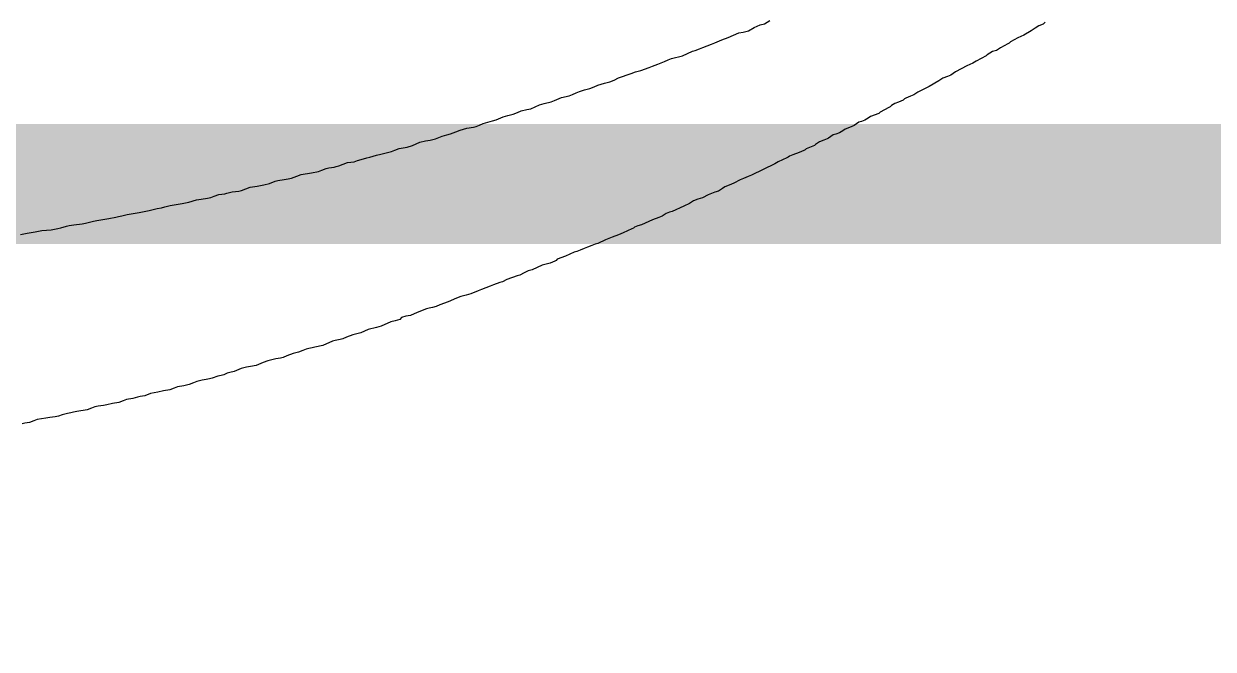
# Model space of a CAD drawing. Header units: inches. Extents: x 29 to 267, y 155 to 337.
# Drawn here: x 92.466 to 95.486, y 258.483 to 260.072 of the extents above; entities that cross this region are included whole.
import ezdxf

# ---------------------------------------------------------------- set-up
doc = ezdxf.new("R2010")
doc.units = ezdxf.units.IN
for name, color, linetype in [('Board Outline', 216, 'Continuous'), ('Top Layer', 1, 'Continuous'), ('Top Overlay', 2, 'Continuous')]:
    doc.layers.add(name, color=color, linetype=linetype)

msp = doc.modelspace()

# ---------------------------------------------------------------- linework, layer by layer
at = {"layer": 'Board Outline'}
msp.add_lwpolyline([(55.1445, 191.4906, 0.254, 0.254, -2.452185), (125.1447, 191.4906, 0.254, 0.254, 0)], format="xyseb", dxfattribs=at)
at = {"layer": 'Top Layer'}
msp.add_lwpolyline([(70.7148, 259.6644, 0.3048, 0.3048, 0), (95.809, 259.6644, 0.3048, 0.3048, 0)], format="xyseb", dxfattribs=at)
at = {"layer": 'Top Overlay'}
for p, q in [((94.3057, 260.0541), (94.3201, 260.0618)), ((94.3201, 260.0618), (94.3355, 260.0686)), ((94.3355, 260.0686), (94.3465, 260.0712)), ((94.3465, 260.0712), (94.3602, 260.0797)), ((95.0339, 260.0601), (95.0236, 260.0533)), ((95.0432, 260.0661), (95.0339, 260.0601)), ((95.0543, 260.0703), (95.0432, 260.0661)), ((95.0594, 260.0754), (95.0543, 260.0703)), ((94.2205, 260.0235), (94.2384, 260.0312)), ((94.2384, 260.0312), (94.2546, 260.0371)), ((94.2546, 260.0371), (94.281, 260.0482)), ((94.281, 260.0482), (94.292, 260.0507)), ((94.292, 260.0507), (94.3057, 260.0541)), ((94.9896, 260.0363), (94.9708, 260.026)), ((95.0049, 260.0431), (94.9896, 260.0363)), ((95.0236, 260.0533), (95.0049, 260.0431)), ((94.1379, 259.9903), (94.1634, 260.0022)), ((94.1634, 260.0022), (94.1702, 260.0039)), ((94.1702, 260.0039), (94.1813, 260.0082)), ((94.1813, 260.0082), (94.1898, 260.0116)), ((94.1898, 260.0116), (94.212, 260.0201)), ((94.212, 260.0201), (94.2205, 260.0235)), ((94.9257, 260.0013), (94.9121, 259.9928)), ((94.9351, 260.0039), (94.9257, 260.0013)), ((94.9453, 260.0107), (94.9351, 260.0039)), ((94.964, 260.0209), (94.9453, 260.0107)), ((94.9674, 260.0226), (94.964, 260.0209)), ((94.9708, 260.026), (94.9674, 260.0226)), ((94.0621, 259.9639), (94.0757, 259.969)), ((94.0757, 259.969), (94.0927, 259.9758)), ((94.0927, 259.9758), (94.1021, 259.9801)), ((94.1021, 259.9801), (94.1106, 259.9835)), ((94.1106, 259.9835), (94.1379, 259.9903)), ((94.8754, 259.9715), (94.8601, 259.9647)), ((94.884, 259.9766), (94.8754, 259.9715)), ((94.9095, 259.9903), (94.884, 259.9766)), ((94.9121, 259.9928), (94.9095, 259.9903)), ((93.976, 259.9341), (94.0076, 259.9451)), ((94.0076, 259.9451), (94.0186, 259.9494)), ((94.0186, 259.9494), (94.0323, 259.9528)), ((94.0323, 259.9528), (94.0535, 259.9605)), ((94.0535, 259.9605), (94.0621, 259.9639)), ((94.8192, 259.9409), (94.8107, 259.9375)), ((94.8312, 259.9494), (94.8192, 259.9409)), ((94.8601, 259.9647), (94.8312, 259.9494)), ((93.9028, 259.9068), (93.9139, 259.9111)), ((93.9139, 259.9111), (93.9232, 259.9153)), ((93.9232, 259.9153), (93.9403, 259.9204)), ((93.9403, 259.9204), (93.9539, 259.9238)), ((93.9539, 259.9238), (93.965, 259.9281)), ((93.965, 259.9281), (93.976, 259.9341)), ((94.7647, 259.9119), (94.7392, 259.9)), ((94.7894, 259.9264), (94.7647, 259.9119)), ((94.7996, 259.9332), (94.7894, 259.9264)), ((94.8107, 259.9375), (94.7996, 259.9332)), ((93.8134, 259.877), (93.8313, 259.8847)), ((93.8313, 259.8847), (93.8508, 259.8889)), ((93.8508, 259.8889), (93.8594, 259.8923)), ((93.8594, 259.8923), (93.8687, 259.8966)), ((93.8687, 259.8966), (93.8772, 259.9)), ((93.8772, 259.9), (93.8892, 259.9034)), ((93.8892, 259.9034), (93.9028, 259.9068)), ((94.6983, 259.8778), (94.6864, 259.8727)), ((94.7017, 259.8813), (94.6983, 259.8778)), ((94.7051, 259.883), (94.7017, 259.8813)), ((94.717, 259.8881), (94.7051, 259.883)), ((94.7255, 259.8915), (94.717, 259.8881)), ((94.7358, 259.8983), (94.7255, 259.8915)), ((94.7392, 259.9), (94.7358, 259.8983)), ((93.7197, 259.8463), (93.729, 259.8506)), ((93.729, 259.8506), (93.7427, 259.854)), ((93.7427, 259.854), (93.7529, 259.8557)), ((93.7529, 259.8557), (93.775, 259.8659)), ((93.775, 259.8659), (93.787, 259.8693)), ((93.787, 259.8693), (93.8048, 259.8736)), ((93.8048, 259.8736), (93.8134, 259.877)), ((94.6625, 259.8591), (94.6404, 259.8472)), ((94.6659, 259.8608), (94.6625, 259.8591)), ((94.6693, 259.8642), (94.6659, 259.8608)), ((94.6778, 259.8693), (94.6693, 259.8642)), ((94.6864, 259.8727), (94.6778, 259.8693)), ((93.6226, 259.814), (93.632, 259.8182)), ((93.632, 259.8182), (93.6558, 259.825)), ((93.6558, 259.825), (93.6652, 259.8276)), ((93.6652, 259.8276), (93.6831, 259.8353)), ((93.6831, 259.8353), (93.695, 259.8387)), ((93.695, 259.8387), (93.7086, 259.8421)), ((93.7086, 259.8421), (93.7197, 259.8463)), ((94.5859, 259.8216), (94.5739, 259.8131)), ((94.5927, 259.8233), (94.5859, 259.8216)), ((94.6012, 259.8267), (94.5927, 259.8233)), ((94.6097, 259.8319), (94.6012, 259.8267)), ((94.6157, 259.8361), (94.6097, 259.8319)), ((94.637, 259.8438), (94.6157, 259.8361)), ((94.6404, 259.8472), (94.637, 259.8438)), ((93.528, 259.7859), (93.54, 259.7893)), ((93.54, 259.7893), (93.5493, 259.7918)), ((93.5493, 259.7918), (93.563, 259.7969)), ((93.563, 259.7969), (93.574, 259.8012)), ((93.574, 259.8012), (93.5911, 259.8063)), ((93.5911, 259.8063), (93.6073, 259.8089)), ((93.6073, 259.8089), (93.6141, 259.8106)), ((93.6141, 259.8106), (93.6226, 259.814)), ((94.5211, 259.7893), (94.5092, 259.7808)), ((94.5279, 259.791), (94.5211, 259.7893)), ((94.5365, 259.7944), (94.5279, 259.791)), ((94.545, 259.7995), (94.5365, 259.7944)), ((94.5509, 259.8038), (94.545, 259.7995)), ((94.562, 259.808), (94.5509, 259.8038)), ((94.5739, 259.8131), (94.562, 259.808)), ((93.419, 259.7552), (93.4395, 259.7586)), ((93.4395, 259.7586), (93.4531, 259.762)), ((93.4531, 259.762), (93.4718, 259.7705)), ((93.4718, 259.7705), (93.4855, 259.7739)), ((93.4855, 259.7739), (93.4974, 259.7756)), ((93.4974, 259.7756), (93.511, 259.779)), ((93.511, 259.779), (93.528, 259.7859)), ((94.4734, 259.762), (94.4521, 259.7543)), ((94.476, 259.7646), (94.4734, 259.762)), ((94.4862, 259.7714), (94.476, 259.7646)), ((94.4973, 259.7756), (94.4862, 259.7714)), ((94.5058, 259.779), (94.4973, 259.7756)), ((94.5092, 259.7808), (94.5058, 259.779)), ((93.3134, 259.7245), (93.3228, 259.7271)), ((93.3228, 259.7271), (93.3373, 259.7314)), ((93.3373, 259.7314), (93.3441, 259.7331)), ((93.3441, 259.7331), (93.3611, 259.7382)), ((93.3611, 259.7382), (93.3722, 259.7407)), ((93.3722, 259.7407), (93.3994, 259.7475)), ((93.3994, 259.7475), (93.408, 259.7509)), ((93.408, 259.7509), (93.419, 259.7552)), ((94.4036, 259.7314), (94.3815, 259.7211)), ((94.407, 259.7331), (94.4036, 259.7314)), ((94.4096, 259.7356), (94.407, 259.7331)), ((94.4181, 259.739), (94.4096, 259.7356)), ((94.4343, 259.745), (94.4181, 259.739)), ((94.4462, 259.7501), (94.4343, 259.745)), ((94.4496, 259.7518), (94.4462, 259.7501)), ((94.4521, 259.7543), (94.4496, 259.7518)), ((93.2138, 259.6964), (93.2223, 259.6998)), ((93.2223, 259.6998), (93.2334, 259.7041)), ((93.2334, 259.7041), (93.2402, 259.7058)), ((93.2402, 259.7058), (93.2538, 259.7075)), ((93.2538, 259.7075), (93.2589, 259.7092)), ((93.2589, 259.7092), (93.2657, 259.7109)), ((93.2657, 259.7109), (93.2879, 259.7194)), ((93.2879, 259.7194), (93.3049, 259.7211)), ((93.3049, 259.7211), (93.3134, 259.7245)), ((94.3729, 259.716), (94.3133, 259.6871)), ((94.3815, 259.7211), (94.3729, 259.716)), ((93.0894, 259.6658), (93.1039, 259.6717)), ((93.1039, 259.6717), (93.1107, 259.6734)), ((93.1107, 259.6734), (93.1269, 259.676)), ((93.1269, 259.676), (93.1371, 259.6777)), ((93.1371, 259.6777), (93.1456, 259.6794)), ((93.1456, 259.6794), (93.1593, 259.6845)), ((93.1593, 259.6845), (93.1703, 259.6888)), ((93.1703, 259.6888), (93.1967, 259.693)), ((93.1967, 259.693), (93.2138, 259.6964)), ((94.269, 259.6666), (94.2571, 259.6615)), ((94.2844, 259.6751), (94.269, 259.6666)), ((94.2929, 259.6785), (94.2844, 259.6751)), ((94.3048, 259.6837), (94.2929, 259.6785)), ((94.3133, 259.6871), (94.3048, 259.6837)), ((92.9497, 259.6334), (92.9608, 259.6377)), ((92.9608, 259.6377), (92.9761, 259.6394)), ((92.9761, 259.6394), (92.9812, 259.6411)), ((92.9812, 259.6411), (92.9949, 259.6445)), ((92.9949, 259.6445), (93.0119, 259.6462)), ((93.0119, 259.6462), (93.0187, 259.6479)), ((93.0187, 259.6479), (93.0409, 259.6564)), ((93.0409, 259.6564), (93.0588, 259.659)), ((93.0588, 259.659), (93.0758, 259.6624)), ((93.0758, 259.6624), (93.0894, 259.6658)), ((94.2034, 259.6368), (94.189, 259.6291)), ((94.2205, 259.6436), (94.2034, 259.6368)), ((94.2299, 259.6462), (94.2205, 259.6436)), ((94.2401, 259.653), (94.2299, 259.6462)), ((94.246, 259.6573), (94.2401, 259.653)), ((94.2571, 259.6615), (94.246, 259.6573)), ((92.8152, 259.6044), (92.8237, 259.6062)), ((92.8237, 259.6062), (92.8373, 259.6096)), ((92.8373, 259.6096), (92.868, 259.6147)), ((92.868, 259.6147), (92.885, 259.6181)), ((92.885, 259.6181), (92.9046, 259.624)), ((92.9046, 259.624), (92.9165, 259.6257)), ((92.9165, 259.6257), (92.9327, 259.6283)), ((92.9327, 259.6283), (92.9412, 259.63)), ((92.9412, 259.63), (92.9497, 259.6334)), ((94.1413, 259.6087), (94.1123, 259.5951)), ((94.1558, 259.6147), (94.1413, 259.6087)), ((94.166, 259.6215), (94.1558, 259.6147)), ((94.177, 259.6257), (94.166, 259.6215)), ((94.189, 259.6291), (94.177, 259.6257)), ((92.6516, 259.5721), (92.6823, 259.5772)), ((92.6823, 259.5772), (92.6993, 259.5806)), ((92.6993, 259.5806), (92.7061, 259.5823)), ((92.7061, 259.5823), (92.7147, 259.584)), ((92.7147, 259.584), (92.7283, 259.5874)), ((92.7283, 259.5874), (92.759, 259.5925)), ((92.759, 259.5925), (92.7845, 259.5976)), ((92.7845, 259.5976), (92.8049, 259.6027)), ((92.8049, 259.6027), (92.8152, 259.6044)), ((94.0782, 259.5797), (94.0621, 259.5738)), ((94.0868, 259.5832), (94.0782, 259.5797)), ((94.097, 259.59), (94.0868, 259.5832)), ((94.1055, 259.5934), (94.097, 259.59)), ((94.1123, 259.5951), (94.1055, 259.5934)), ((92.4949, 259.5431), (92.512, 259.5465)), ((92.512, 259.5465), (92.5358, 259.5482)), ((92.5358, 259.5482), (92.5528, 259.5516)), ((92.5528, 259.5516), (92.5597, 259.5533)), ((92.5597, 259.5533), (92.5741, 259.5576)), ((92.5741, 259.5576), (92.5809, 259.5593)), ((92.5809, 259.5593), (92.5929, 259.561)), ((92.5929, 259.561), (92.6142, 259.5636)), ((92.6142, 259.5636), (92.6227, 259.5653)), ((92.6227, 259.5653), (92.6431, 259.5704)), ((92.6431, 259.5704), (92.6516, 259.5721)), ((94.0101, 259.5508), (93.988, 259.5406)), ((94.0135, 259.5525), (94.0101, 259.5508)), ((94.0161, 259.555), (94.0135, 259.5525)), ((94.0246, 259.5585), (94.0161, 259.555)), ((94.034, 259.561), (94.0246, 259.5585)), ((94.0621, 259.5738), (94.034, 259.561)), ((92.4574, 259.5363), (92.4745, 259.5397)), ((92.4745, 259.5397), (92.4949, 259.5431)), ((93.9428, 259.5227), (93.9232, 259.5133)), ((93.9599, 259.5295), (93.9428, 259.5227)), ((93.976, 259.5355), (93.9599, 259.5295)), ((93.988, 259.5406), (93.976, 259.5355)), ((93.8636, 259.4912), (93.8415, 259.481)), ((93.8704, 259.4929), (93.8636, 259.4912)), ((93.8789, 259.4963), (93.8704, 259.4929)), ((93.8883, 259.5005), (93.8789, 259.4963)), ((93.8968, 259.5039), (93.8883, 259.5005)), ((93.9079, 259.5082), (93.8968, 259.5039)), ((93.9164, 259.5116), (93.9079, 259.5082)), ((93.9232, 259.5133), (93.9164, 259.5116)), ((93.7819, 259.4588), (93.7563, 259.4469)), ((93.8023, 259.4639), (93.7819, 259.4588)), ((93.8142, 259.469), (93.8023, 259.4639)), ((93.8176, 259.4707), (93.8142, 259.469)), ((93.8202, 259.4733), (93.8176, 259.4707)), ((93.8415, 259.481), (93.8202, 259.4733)), ((93.7188, 259.4316), (93.6924, 259.4222)), ((93.7256, 259.4333), (93.7188, 259.4316)), ((93.7367, 259.4392), (93.7256, 259.4333)), ((93.7469, 259.4443), (93.7367, 259.4392)), ((93.7563, 259.4469), (93.7469, 259.4443)), ((93.6277, 259.3966), (93.6192, 259.3932)), ((93.6498, 259.4051), (93.6277, 259.3966)), ((93.6584, 259.4086), (93.6498, 259.4051)), ((93.6745, 259.4145), (93.6584, 259.4086)), ((93.6814, 259.4162), (93.6745, 259.4145)), ((93.6924, 259.4222), (93.6814, 259.4162)), ((93.5434, 259.3651), (93.5221, 259.3575)), ((93.5647, 259.3745), (93.5434, 259.3651)), ((93.5757, 259.3787), (93.5647, 259.3745)), ((93.5894, 259.3822), (93.5757, 259.3787)), ((93.6013, 259.3856), (93.5894, 259.3822)), ((93.6192, 259.3932), (93.6013, 259.3856)), ((93.465, 259.3379), (93.448, 259.331)), ((93.488, 259.3472), (93.465, 259.3379)), ((93.4948, 259.3489), (93.488, 259.3472)), ((93.5033, 259.3506), (93.4948, 259.3489)), ((93.5127, 259.3532), (93.5033, 259.3506)), ((93.5221, 259.3575), (93.5127, 259.3532)), ((93.3977, 259.3149), (93.373, 259.3038)), ((93.4088, 259.3174), (93.3977, 259.3149)), ((93.4207, 259.3208), (93.4088, 259.3174)), ((93.425, 259.3251), (93.4207, 259.3208)), ((93.4361, 259.3293), (93.425, 259.3251)), ((93.448, 259.331), (93.4361, 259.3293)), ((93.2853, 259.2757), (93.2759, 259.2714)), ((93.3015, 259.2817), (93.2853, 259.2757)), ((93.3219, 259.2868), (93.3015, 259.2817)), ((93.3407, 259.2953), (93.3219, 259.2868)), ((93.3611, 259.3004), (93.3407, 259.2953)), ((93.373, 259.3038), (93.3611, 259.3004)), ((93.1831, 259.245), (93.1746, 259.2416)), ((93.1899, 259.2467), (93.1831, 259.245)), ((93.1984, 259.2484), (93.1899, 259.2467)), ((93.2052, 259.2501), (93.1984, 259.2484)), ((93.2248, 259.2544), (93.2052, 259.2501)), ((93.2495, 259.2655), (93.2248, 259.2544)), ((93.2563, 259.2672), (93.2495, 259.2655)), ((93.2691, 259.2697), (93.2563, 259.2672)), ((93.2759, 259.2714), (93.2691, 259.2697)), ((93.0852, 259.2152), (93.0741, 259.211)), ((93.1056, 259.2203), (93.0852, 259.2152)), ((93.1175, 259.222), (93.1056, 259.2203)), ((93.1243, 259.2237), (93.1175, 259.222)), ((93.1337, 259.228), (93.1243, 259.2237)), ((93.1499, 259.234), (93.1337, 259.228)), ((93.1635, 259.2374), (93.1499, 259.234)), ((93.1746, 259.2416), (93.1635, 259.2374)), ((92.9821, 259.1837), (92.9736, 259.1803)), ((92.9889, 259.1854), (92.9821, 259.1837)), ((93, 259.188), (92.9889, 259.1854)), ((93.0179, 259.1956), (93, 259.188)), ((93.0315, 259.199), (93.0179, 259.1956)), ((93.0417, 259.2007), (93.0315, 259.199)), ((93.0562, 259.2033), (93.0417, 259.2007)), ((93.0741, 259.211), (93.0562, 259.2033)), ((92.8859, 259.1556), (92.8722, 259.1522)), ((92.8969, 259.1599), (92.8859, 259.1556)), ((92.9054, 259.1633), (92.8969, 259.1599)), ((92.9191, 259.1667), (92.9054, 259.1633)), ((92.9293, 259.1684), (92.9191, 259.1667)), ((92.9378, 259.1701), (92.9293, 259.1684)), ((92.9446, 259.1718), (92.9378, 259.1701)), ((92.9583, 259.1769), (92.9446, 259.1718)), ((92.9668, 259.1786), (92.9583, 259.1769)), ((92.9736, 259.1803), (92.9668, 259.1786)), ((92.7547, 259.1232), (92.7428, 259.1198)), ((92.7615, 259.1249), (92.7547, 259.1232)), ((92.7734, 259.1266), (92.7615, 259.1249)), ((92.7879, 259.1326), (92.7734, 259.1266)), ((92.8066, 259.136), (92.7879, 259.1326)), ((92.8203, 259.1394), (92.8066, 259.136)), ((92.8365, 259.142), (92.8203, 259.1394)), ((92.8475, 259.1462), (92.8365, 259.142)), ((92.856, 259.1496), (92.8475, 259.1462)), ((92.8722, 259.1522), (92.856, 259.1496)), ((92.638, 259.0951), (92.6269, 259.0909)), ((92.6465, 259.0985), (92.638, 259.0951)), ((92.655, 259.1002), (92.6465, 259.0985)), ((92.6687, 259.1019), (92.655, 259.1002)), ((92.6772, 259.1036), (92.6687, 259.1019)), ((92.6908, 259.1071), (92.6772, 259.1036)), ((92.707, 259.1096), (92.6908, 259.1071)), ((92.7181, 259.1139), (92.707, 259.1096)), ((92.7266, 259.1173), (92.7181, 259.1139)), ((92.7428, 259.1198), (92.7266, 259.1173)), ((92.4915, 259.0628), (92.4804, 259.0585)), ((92.5, 259.0662), (92.4915, 259.0628)), ((92.5222, 259.0696), (92.5, 259.0662)), ((92.5324, 259.0713), (92.5222, 259.0696)), ((92.546, 259.073), (92.5324, 259.0713)), ((92.5545, 259.0747), (92.546, 259.073)), ((92.5631, 259.0781), (92.5545, 259.0747)), ((92.5767, 259.0815), (92.5631, 259.0781)), ((92.5852, 259.0832), (92.5767, 259.0815)), ((92.592, 259.0849), (92.5852, 259.0832)), ((92.6005, 259.0866), (92.592, 259.0849)), ((92.6269, 259.0909), (92.6005, 259.0866)), ((92.4685, 259.0568), (92.4617, 259.0551)), ((92.4804, 259.0585), (92.4685, 259.0568))]:
    msp.add_line(p, q, dxfattribs=at)

doc.saveas('drawing.dxf')
